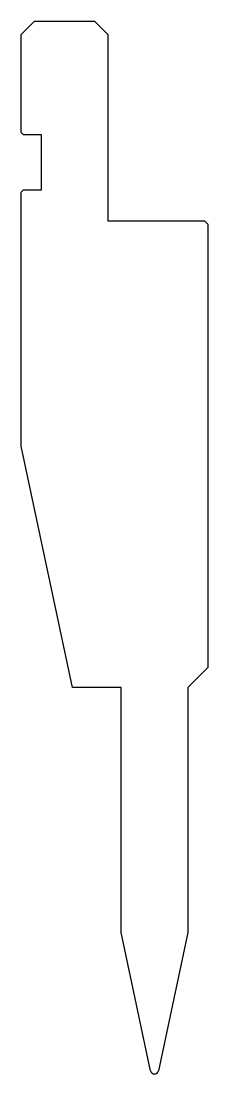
# Model space of a CAD drawing. Header units: metres. Extents: x 39 to 67, y -97 to 61.
import ezdxf

# ---------------------------------------------------------------- set-up
doc = ezdxf.new("R2010")
doc.units = ezdxf.units.M

msp = doc.modelspace()

# ---------------------------------------------------------------- linework, layer by layer
for p, q in [((40.922032, 60.638932), (38.922032, 58.638932)), ((40.922032, 60.638932), (49.922032, 60.638932)), ((51.922032, 58.638932), (49.922032, 60.638932)), ((38.922032, 43.938932), (38.922032, 58.638932)), ((51.922032, 58.638932), (51.922032, 30.638932)), ((38.922032, 43.938932), (39.222032, 43.638932)), ((39.222032, 43.638932), (41.922032, 43.638932)), ((41.922032, 43.638932), (41.922032, 35.238932)), ((39.222032, 35.238932), (38.922032, 34.938932)), ((38.922032, -3.149439), (38.922032, 34.938932)), ((41.922032, 35.238932), (39.222032, 35.238932)), ((51.922032, 30.638932), (66.422032, 30.638932)), ((66.922032, 30.138932), (66.422032, 30.638932)), ((66.922032, 30.138932), (66.922032, -36.361068)), ((46.619052, -39.361068), (38.922032, -3.149439)), ((66.922032, -36.361068), (63.922032, -39.361068)), ((53.922032, -39.361068), (46.619052, -39.361068)), ((53.922032, -76.123758), (53.922032, -39.361068)), ((63.922032, -39.361068), (63.922032, -76.123758)), ((58.335144, -96.885815), (53.922032, -76.123758)), ((63.922032, -76.123758), (59.508921, -96.885815))]:
    msp.add_line(p, q)
msp.add_arc((58.922032, -96.761068), 0.6, 192, 348)

doc.saveas('drawing.dxf')
